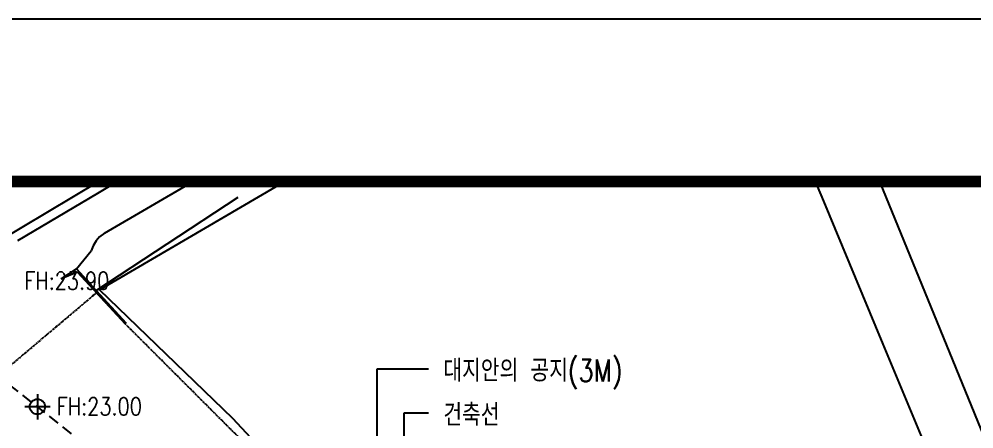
# Model space of a CAD drawing. Header units: millimetres. Extents: x 1145859089 to 1147511753, y -1047484727 to -1047247487.
# Drawn here: x 1145984443 to 1146049159, y -1047275255 to -1047247487 of the extents above; entities that cross this region are included whole.
import ezdxf
from ezdxf.xclip import XClip

# ---------------------------------------------------------------- set-up
doc = ezdxf.new("R2010")
doc.units = ezdxf.units.MM
doc.header["$LTSCALE"] = 100
doc.header["$MEASUREMENT"] = 0
doc.header["$XCLIPFRAME"] = 2
doc.linetypes.add('단지배치도$0$HID', pattern=[2.3, 1.5, -0.8])
doc.linetypes.add('단지배치도$0$PHANTOM', pattern=[2.5, 1.25, -0.25, 0.25, -0.25, 0.25, -0.25])
doc.layers.get('0').update_dxf_attribs({"linetype": 'CONTINUOUS'})
doc.layers.get('Defpoints').update_dxf_attribs({"linetype": 'CONTINUOUS'})
for name, color, linetype in [('SHEET', 7, 'CONTINUOUS'), ('SHEET$0$BDR', 4, 'CONTINUOUS'), ('SHEET$0$sheet', 3, 'CONTINUOUS'), ('XREF', 135, 'CONTINUOUS'), ('단지배치도$0$S240910', 33, 'CONTINUOUS'), ('단지배치도$0$W240910', 135, 'CONTINUOUS')]:
    doc.layers.add(name, color=color, linetype=linetype)
doc.styles.add('단지배치도$0$WS1', font='romans.shx', dxfattribs={"width": 0.8, "bigfont": 'whgtxt.shx'})

# ---------------------------------------------------------------- blocks, each defined once
blk = doc.blocks.new('단지배치도$0$zw$9902')
at = {"layer": '단지배치도$0$W240910'}
for p, q in [((72254, 124363), (51608, 112076)), ((52087, 109368), (63788, 116196)), ((52042, 113080), (28869, 99285)), ((51608, 112076), (46186, 108847)), ((51523, 105499), (61156, 111817)), ((51533, 108857), (51315, 108509)), ((51763, 109127), (51533, 108857)), ((52087, 109368), (51763, 109127)), ((50199, 106963), (51192, 108191)), ((51315, 108509), (51192, 108191)), ((49154, 106294), (50199, 106963)), ((50199, 106963), (51523, 105499)), ((50257, 106729), (49154, 106294)), ((53514, 103204), (50257, 106729)), ((51523, 105499), (53570, 103282)), ((70581, 71593), (70581, 100184)), ((70581, 100184), (74052, 100184)), ((47545, 98476), (47545, 96762)), ((48402, 97619), (46688, 97619)), ((72392, 97198), (74052, 97198)), ((72392, 74054), (72392, 97198))]:
    blk.add_line(p, q, dxfattribs=at)
at = {"layer": '단지배치도$0$W240910', "linetype": '단지배치도$0$HID', "ltscale": 5}
for p, q in [((13350, 97776), (51526, 123029)), ((60693, 87240), (17903, 121018))]:
    blk.add_line(p, q, dxfattribs=at)
at = {"layer": '단지배치도$0$W240910', "ltscale": 10}
for p, q in [((63733, 112535), (72760, 117809)), ((108760, 102818), (103006, 116902)), ((100024, 113466), (100712, 111810)), ((51744, 105533), (63733, 112535)), ((100712, 111810), (104855, 101845)), ((60785, 96810), (51744, 105533)), ((115054, 87413), (108760, 102818)), ((104855, 101845), (110051, 89349)), ((64096, 93274), (60785, 96810))]:
    blk.add_line(p, q, dxfattribs=at)
at = {"layer": '단지배치도$0$W240910', "linetype": '단지배치도$0$PHANTOM'}
for p, q in [((51551, 105339), (44010, 98976)), ((53539, 103188), (51551, 105339)), ((63639, 93099), (53539, 103188))]:
    blk.add_line(p, q, dxfattribs=at)
at = {"layer": '단지배치도$0$W240910'}
blk.add_circle((47545, 97619), 514, dxfattribs=at)
at = {"layer": '단지배치도$0$S240910', "style": '단지배치도$0$WS1', "width": 0.8}
for s, height, p in [('FH:23.90', 1200, (46660, 105551)), ('대지안의 공지(3M)', 1500, (75058, 99316)), ('FH:23.00', 1200, (48863, 97037)), ('건축선', 1500, (75058, 96317))]:
    blk.add_text(s, height=height, dxfattribs=at).set_placement(p)
blk = doc.blocks.new('단지배치도')
blk.add_blockref('단지배치도$0$zw$9902', (141034, 142437))
blk = doc.blocks.new('SHEET$0$zw$653F')
at = {"layer": 'Defpoints', "color": 0}
blk.add_lwpolyline([(826.33, 0), (0, 0), (0, -593.1), (826.33, -593.1)], close=True, dxfattribs=at)
at = {"layer": 'SHEET$0$sheet', "const_width": 2}
blk.add_lwpolyline([(27.5, -27.5), (813.83, -27.5), (813.83, -579), (27.5, -579)], close=True, dxfattribs=at)
blk = doc.blocks.new('SHEET$0$미소건축시트')
blk.add_blockref('SHEET$0$zw$653F', (0, 593.1))
blk = doc.blocks.new('SHEET')
at = {"layer": 'SHEET$0$BDR', "xscale": 100, "yscale": 100, "zscale": 100}
blk.add_blockref('SHEET$0$미소건축시트', (1200122, -1758265), dxfattribs=at)

msp = doc.modelspace()

# ---------------------------------------------------------------- block references
at = {"layer": 'SHEET', "linetype": 'Continuous', "ltscale": 2, "xscale": 4, "yscale": 4, "zscale": 4}
msp.add_blockref('SHEET', (1141058600.584654, -1040451665.300647), dxfattribs=at)
at = {"layer": 'XREF'}
ref = msp.add_blockref('단지배치도', (1145797106.633357, -1047513806.462535), dxfattribs=at)
XClip(ref).set_block_clipping_path([(72982.4064819524, 34919.7593965302), (360382.4067475507, 255319.7593436702)])

doc.saveas('drawing.dxf')
